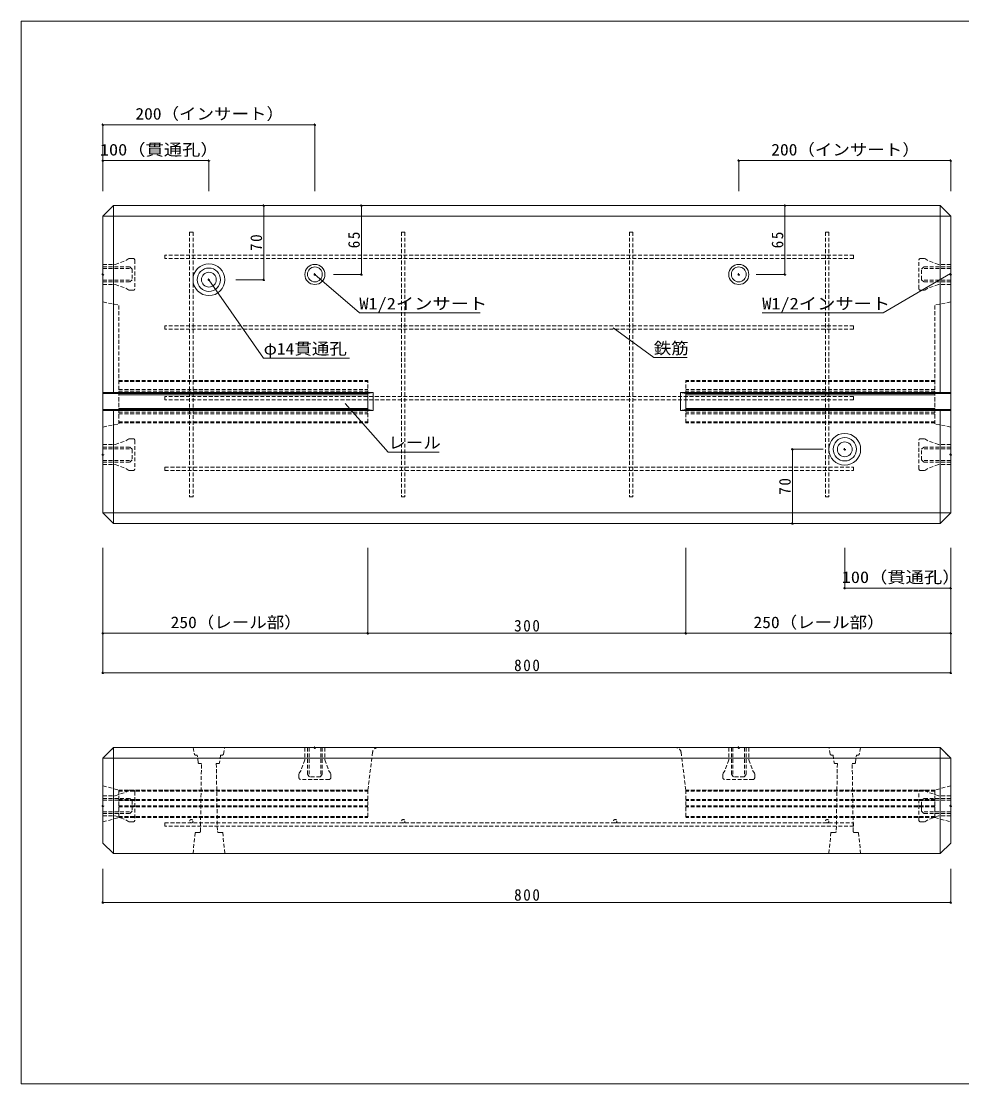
# Model space of a CAD drawing. Units: millimetres at full size, sheet at 1:3; details may follow other scales. Extents: x -2268 to -898, y -501 to 501.
# Drawn here: x -2268 to -1380, y -501 to 501 of the extents above; entities that cross this region are included whole.
import ezdxf
from ezdxf.enums import TextEntityAlignment as Align

# ---------------------------------------------------------------- set-up
doc = ezdxf.new("R2010")
doc.units = ezdxf.units.MM
doc.header["$LTSCALE"] = 3
doc.header["$PDMODE"] = 32
doc.header["$PDSIZE"] = 1.5
doc.linetypes.add('DASHED1', pattern=[1.8, 1.2, -0.6])
doc.linetypes.add('USER2', pattern=[0.375, 0.25, -0.125])
doc.layers.add('0-0_0', color=4, linetype='DASHED1', lineweight=18)
doc.styles.add('ＭＳ ゴシック', font='')
doc.styles.get('ＭＳ ゴシック').set_extended_font_data('MS Gothic')

msp = doc.modelspace()

# ---------------------------------------------------------------- linework, layer by layer
at = {"layer": '0-0_0', "color": 7, "linetype": 'Continuous'}
for p, q in [((-2267.686, 501.26), (-2267.686, -501.24)), ((-897.686, 501.26), (-2267.686, 501.26)), ((-2180.615, 327.388), (-2190.615, 317.388)), ((-1400.615, 327.388), (-2180.615, 327.388)), ((-1400.615, 327.388), (-1390.615, 317.388)), ((-2190.615, 317.388), (-2190.615, 37.388)), ((-2180.615, 317.388), (-2180.615, 150.888)), ((-1400.615, 317.388), (-2180.615, 317.388)), ((-1400.615, 150.888), (-1400.615, 317.388)), ((-2190.615, 150.888), (-1935.615, 150.888)), ((-2190.615, 150.888), (-2190.615, 133.888)), ((-1935.615, 133.888), (-1935.615, 150.888)), ((-1390.615, 150.888), (-1645.615, 150.888)), ((-1645.615, 133.888), (-1645.615, 150.888)), ((-1390.615, 150.888), (-1390.615, 133.888)), ((-2190.615, 149.888), (-1940.615, 149.888)), ((-1390.615, 149.888), (-1640.615, 149.888)), ((-2190.615, 134.888), (-1940.615, 134.888)), ((-2190.615, 133.888), (-1935.615, 133.888)), ((-2180.615, 133.888), (-2180.615, 37.388)), ((-1940.615, 134.888), (-1935.615, 133.888)), ((-1640.615, 134.888), (-1645.615, 133.888)), ((-1390.615, 133.888), (-1645.615, 133.888)), ((-1390.615, 134.888), (-1640.615, 134.888)), ((-1400.615, 37.388), (-1400.615, 133.888)), ((-2190.615, 37.388), (-2180.615, 27.388)), ((-2180.615, 37.388), (-1400.615, 37.388)), ((-1400.615, 37.388), (-1400.615, 27.388)), ((-1400.615, 37.388), (-1390.615, 37.388)), ((-2180.615, 27.388), (-1400.615, 27.388)), ((-2180.615, -184.094), (-2190.615, -194.094)), ((-2180.615, -184.094), (-2180.615, -194.094)), ((-1400.615, -184.094), (-2180.615, -184.094)), ((-1390.615, -194.094), (-1400.615, -184.094)), ((-1400.615, -184.094), (-1400.615, -194.094)), ((-2190.615, -194.094), (-2190.615, -274.094)), ((-1390.615, -194.094), (-2190.615, -194.094)), ((-2180.615, -194.094), (-2180.615, -284.094)), ((-1400.615, -284.094), (-1400.615, -194.094)), ((-1390.615, -274.094), (-1390.615, -194.094)), ((-2190.615, -274.094), (-2180.615, -284.094)), ((-1390.615, -274.094), (-1400.615, -284.094)), ((-2180.615, -284.094), (-1400.615, -284.094))]:
    msp.add_line(p, q, dxfattribs=at)
at = {"layer": '0-0_0', "linetype": 'Continuous'}
for p, q in [((-2190.615, 403.656), (-1990.615, 403.656)), ((-2190.615, 403.656), (-2190.615, 341.078)), ((-1990.615, 403.656), (-1990.615, 341.078)), ((-2190.615, 369.79), (-2090.615, 369.79)), ((-2190.615, 369.79), (-2190.615, 341.078)), ((-2090.615, 369.79), (-2090.615, 341.078)), ((-1390.615, 369.79), (-1590.615, 369.79)), ((-1590.615, 369.79), (-1590.615, 341.078)), ((-1390.615, 369.79), (-1390.615, 341.078)), ((-2038.785, 327.388), (-2065.125, 327.388)), ((-2038.785, 327.388), (-2038.785, 257.388)), ((-1946.594, 327.388), (-1972.934, 327.388)), ((-1946.594, 262.388), (-1946.594, 327.388)), ((-1547.008, 327.388), (-1574.227, 327.388)), ((-1547.008, 262.388), (-1547.008, 327.388)), ((-1948.641, 226.05), (-1990.615, 262.388)), ((-1946.594, 262.388), (-1972.934, 262.388)), ((-1547.008, 262.388), (-1574.227, 262.388)), ((-2038.962, 183.511), (-2090.615, 257.388)), ((-2038.785, 257.388), (-2065.125, 257.388)), ((-1948.641, 226.05), (-1834.641, 226.05)), ((-1670.866, 183.981), (-1709.092, 211.845)), ((-2038.962, 183.511), (-1957.962, 183.511)), ((-1670.866, 183.981), (-1639.366, 183.981)), ((-2175.615, 148.888), (-1940.615, 148.888)), ((-1921.36, 94.819), (-1961.928, 140.654)), ((-1405.615, 148.888), (-1640.615, 148.888)), ((-2175.615, 135.888), (-1940.615, 135.888)), ((-1405.615, 135.888), (-1640.615, 135.888)), ((-1921.36, 94.819), (-1873.36, 94.819)), ((-1539.984, 27.388), (-1539.984, 97.388)), ((-1539.984, 97.388), (-1511.01, 97.388)), ((-1539.984, 27.388), (-1511.01, 27.388)), ((-2190.615, -76.178), (-2190.615, 4.496)), ((-1940.615, -76.178), (-1940.615, 4.496)), ((-1640.615, -76.178), (-1640.615, 4.496)), ((-1490.615, -33.577), (-1490.615, 4.496)), ((-1390.615, -33.577), (-1390.615, 4.496)), ((-2190.615, -113.537), (-2190.615, -33.577)), ((-1940.615, -76.178), (-1940.615, -33.577)), ((-1640.615, -76.178), (-1640.615, -33.577)), ((-1390.615, -113.537), (-1390.615, -33.577)), ((-2190.615, -76.178), (-1940.615, -76.178)), ((-1990.615, -76.178), (-1590.615, -76.178)), ((-1640.615, -76.178), (-1390.615, -76.178)), ((-2190.615, -113.537), (-1390.615, -113.537)), ((-2190.615, -330.188), (-2190.615, -298.464)), ((-1390.615, -330.188), (-1390.615, -298.464)), ((-2190.615, -330.188), (-1390.615, -330.188))]:
    msp.add_line(p, q, dxfattribs=at)
at = {"layer": '0-0_0'}
for p, q in [((-2108.816, 302.385), (-2108.816, 52.385)), ((-2108.816, 302.385), (-2105.616, 302.385)), ((-2105.616, 302.385), (-2105.616, 52.385)), ((-1908.816, 302.385), (-1908.816, 52.385)), ((-1908.816, 302.385), (-1905.616, 302.385)), ((-1905.616, 302.385), (-1905.616, 52.385)), ((-1693.816, 302.385), (-1693.816, 52.385)), ((-1693.816, 302.385), (-1690.616, 302.385)), ((-1690.616, 302.385), (-1690.616, 52.385)), ((-1508.816, 302.385), (-1508.816, 52.385)), ((-1508.816, 302.385), (-1505.616, 302.385)), ((-1505.616, 302.385), (-1505.616, 52.385)), ((-2166.26, 277.388), (-2169.117, 275.388)), ((-2162.115, 277.388), (-2166.26, 277.388)), ((-2166.26, 277.388), (-2166.26, 277.354)), ((-2160.615, 275.888), (-2160.615, 248.888)), ((-2132.216, 280.585), (-2132.216, 277.385)), ((-1482.216, 280.585), (-2132.216, 280.585)), ((-1482.216, 277.385), (-2132.216, 277.385)), ((-1482.216, 280.585), (-1482.216, 277.385)), ((-1420.615, 248.888), (-1420.615, 275.888)), ((-1419.115, 277.388), (-1414.97, 277.388)), ((-1414.97, 277.388), (-1412.114, 275.388)), ((-2190.615, 269.388), (-2165.115, 269.388)), ((-2190.615, 267.888), (-2163.615, 267.888)), ((-2165.115, 269.388), (-2163.115, 267.388)), ((-2163.115, 267.388), (-2163.115, 257.388)), ((-1418.115, 267.388), (-1416.115, 269.388)), ((-1418.115, 257.388), (-1418.115, 267.388)), ((-1390.615, 267.888), (-1417.615, 267.888)), ((-1390.615, 269.388), (-1416.115, 269.388)), ((-2190.615, 256.888), (-2163.615, 256.888)), ((-2190.615, 255.388), (-2165.115, 255.388)), ((-2163.115, 257.388), (-2165.115, 255.388)), ((-1416.115, 255.388), (-1418.115, 257.388)), ((-1390.615, 256.888), (-1417.615, 256.888)), ((-1390.615, 255.388), (-1416.115, 255.388)), ((-2166.26, 247.388), (-2169.117, 249.388)), ((-2162.115, 247.388), (-2166.26, 247.388)), ((-1419.115, 247.388), (-1414.97, 247.388)), ((-1414.97, 247.388), (-1412.114, 249.388)), ((-1414.97, 247.388), (-1414.97, 247.421)), ((-2190.615, 236.388), (-2175.615, 233.388)), ((-2175.615, 121.388), (-2175.615, 233.388)), ((-1390.615, 236.388), (-1405.615, 233.388)), ((-1405.615, 121.388), (-1405.615, 233.388)), ((-2132.216, 213.918), (-2132.216, 210.718)), ((-1482.216, 213.918), (-2132.216, 213.918)), ((-1482.216, 210.718), (-2132.216, 210.718)), ((-1482.216, 213.918), (-1482.216, 210.718)), ((-2175.615, 162.388), (-1940.615, 162.388)), ((-2175.615, 161.388), (-1940.615, 161.388)), ((-1940.615, 122.388), (-1940.615, 162.388)), ((-1405.615, 162.388), (-1640.615, 162.388)), ((-1640.615, 122.388), (-1640.615, 162.388)), ((-1405.615, 161.388), (-1640.615, 161.388)), ((-2175.615, 153.888), (-1940.615, 153.888)), ((-2175.615, 152.388), (-1940.615, 152.388)), ((-1405.615, 153.888), (-1640.615, 153.888)), ((-1405.615, 152.388), (-1640.615, 152.388)), ((-2132.216, 147.251), (-2132.216, 144.051)), ((-1482.216, 147.251), (-2132.216, 147.251)), ((-1482.216, 144.051), (-2132.216, 144.051)), ((-1482.216, 147.251), (-1482.216, 144.051)), ((-2175.615, 132.388), (-1940.615, 132.388)), ((-2175.615, 130.888), (-1940.615, 130.888)), ((-1405.615, 132.388), (-1640.615, 132.388)), ((-1405.615, 130.888), (-1640.615, 130.888)), ((-2190.615, 118.388), (-2175.615, 121.388)), ((-2175.615, 123.388), (-1940.615, 123.388)), ((-1405.615, 123.388), (-1640.615, 123.388)), ((-1390.615, 118.388), (-1405.615, 121.388)), ((-2166.26, 107.388), (-2169.117, 105.388)), ((-2162.115, 107.388), (-2166.26, 107.388)), ((-2166.26, 107.388), (-2166.26, 107.354)), ((-2160.615, 105.888), (-2160.615, 78.888)), ((-1420.615, 78.888), (-1420.615, 105.888)), ((-1419.115, 107.388), (-1414.97, 107.388)), ((-1414.97, 107.388), (-1412.114, 105.388)), ((-2190.615, 99.388), (-2165.115, 99.388)), ((-2190.615, 97.888), (-2163.615, 97.888)), ((-2165.115, 99.388), (-2163.115, 97.388)), ((-2163.115, 97.388), (-2163.115, 87.388)), ((-1418.115, 97.388), (-1416.115, 99.388)), ((-1418.115, 87.388), (-1418.115, 97.388)), ((-1390.615, 97.888), (-1417.615, 97.888)), ((-1390.615, 99.388), (-1416.115, 99.388)), ((-2190.615, 86.888), (-2163.615, 86.888)), ((-2190.615, 85.388), (-2165.115, 85.388)), ((-2163.115, 87.388), (-2165.115, 85.388)), ((-2132.216, 80.585), (-2132.216, 77.385)), ((-2132.216, 80.585), (-1482.216, 80.585)), ((-1482.216, 80.585), (-1482.216, 77.385)), ((-1416.115, 85.388), (-1418.115, 87.388)), ((-1390.615, 86.888), (-1417.615, 86.888)), ((-1390.615, 85.388), (-1416.115, 85.388)), ((-2166.26, 77.388), (-2169.117, 79.388)), ((-2162.115, 77.388), (-2166.26, 77.388)), ((-2132.216, 77.385), (-1482.216, 77.385)), ((-1419.115, 77.388), (-1414.97, 77.388)), ((-1414.97, 77.388), (-1412.114, 79.388)), ((-2108.816, 52.385), (-2105.616, 52.385)), ((-1908.816, 52.385), (-1905.616, 52.385)), ((-1693.816, 52.385), (-1690.616, 52.385)), ((-1508.816, 52.385), (-1505.616, 52.385)), ((-2105.615, -184.094), (-2104.285, -190.304)), ((-2076.946, -190.304), (-2075.615, -184.094)), ((-1998.865, -184.094), (-1982.365, -184.094)), ((-1997.615, -184.094), (-1997.615, -209.594)), ((-1996.115, -184.094), (-1996.115, -211.094)), ((-1985.115, -184.094), (-1985.115, -211.094)), ((-1983.615, -184.094), (-1983.615, -209.594)), ((-1940.615, -224.094), (-1936.163, -188.474)), ((-1640.615, -224.094), (-1645.068, -188.474)), ((-1598.865, -184.094), (-1582.365, -184.094)), ((-1597.615, -184.094), (-1597.615, -209.594)), ((-1596.115, -184.094), (-1596.115, -211.094)), ((-1585.115, -184.094), (-1585.115, -211.094)), ((-1583.615, -184.094), (-1583.615, -209.594)), ((-1504.285, -190.304), (-1505.615, -184.094)), ((-1475.615, -184.094), (-1476.946, -190.304)), ((-2103.307, -191.094), (-2101.615, -191.094)), ((-2100.725, -198.218), (-2101.615, -191.094)), ((-2097.615, -199.094), (-2099.732, -199.094)), ((-2098.6, -263.11), (-2097.615, -199.094)), ((-2081.498, -199.094), (-2083.615, -199.094)), ((-2083.615, -199.094), (-2082.63, -263.11)), ((-2079.615, -191.094), (-2080.506, -198.218)), ((-2079.615, -191.094), (-2077.924, -191.094)), ((-1501.615, -191.094), (-1503.307, -191.094)), ((-1501.615, -191.094), (-1500.725, -198.218)), ((-1499.732, -199.094), (-1497.615, -199.094)), ((-1497.615, -199.094), (-1498.6, -263.11)), ((-1483.615, -199.094), (-1481.498, -199.094)), ((-1482.63, -263.11), (-1483.615, -199.094)), ((-1480.506, -198.218), (-1479.615, -191.094)), ((-1477.924, -191.094), (-1479.615, -191.094)), ((-2005.615, -208.449), (-2003.615, -205.593)), ((-2005.615, -212.594), (-2005.615, -208.449)), ((-1995.615, -211.594), (-1997.615, -209.594)), ((-1983.615, -209.594), (-1985.615, -211.594)), ((-1975.615, -208.449), (-1977.615, -205.593)), ((-1975.615, -208.449), (-1975.649, -208.449)), ((-1975.615, -212.594), (-1975.615, -208.449)), ((-1605.615, -208.449), (-1603.615, -205.593)), ((-1605.615, -212.594), (-1605.615, -208.449)), ((-1595.615, -211.594), (-1597.615, -209.594)), ((-1583.615, -209.594), (-1585.615, -211.594)), ((-1575.615, -208.449), (-1577.615, -205.593)), ((-1575.615, -208.449), (-1575.649, -208.449)), ((-1575.615, -212.594), (-1575.615, -208.449)), ((-2190.615, -220.094), (-2190.615, -254.094)), ((-2190.615, -220.094), (-2175.615, -224.094)), ((-1977.115, -214.094), (-2004.115, -214.094)), ((-1985.615, -211.594), (-1995.615, -211.594)), ((-1577.115, -214.094), (-1604.115, -214.094)), ((-1585.615, -211.594), (-1595.615, -211.594)), ((-1390.615, -220.094), (-1405.615, -224.094)), ((-1390.615, -220.094), (-1390.615, -254.094)), ((-2175.615, -250.094), (-2175.615, -224.094)), ((-2175.615, -224.094), (-2175.615, -249.094)), ((-2175.615, -224.094), (-1940.615, -224.094)), ((-2175.615, -225.094), (-1940.615, -225.094)), ((-2170.615, -224.094), (-1940.615, -224.094)), ((-2166.26, -224.094), (-2169.117, -226.094)), ((-2162.115, -224.094), (-2166.26, -224.094)), ((-2166.26, -224.094), (-2166.26, -224.128)), ((-2160.615, -225.594), (-2160.615, -252.594)), ((-1940.615, -224.094), (-1940.615, -250.094)), ((-1410.615, -224.094), (-1640.615, -224.094)), ((-1640.615, -224.094), (-1640.615, -250.094)), ((-1405.615, -224.094), (-1640.615, -224.094)), ((-1405.615, -225.094), (-1640.615, -225.094)), ((-1420.615, -252.594), (-1420.615, -225.594)), ((-1419.115, -224.094), (-1414.97, -224.094)), ((-1414.97, -224.094), (-1412.114, -226.094)), ((-1405.615, -250.094), (-1405.615, -224.094)), ((-1405.615, -224.094), (-1405.615, -250.094)), ((-2190.615, -232.094), (-2165.115, -232.094)), ((-2190.615, -233.594), (-2163.615, -233.594)), ((-2175.615, -233.094), (-1940.615, -233.094)), ((-2175.615, -234.094), (-1940.615, -234.094)), ((-2175.615, -239.094), (-1940.615, -239.094)), ((-2175.615, -240.094), (-1940.615, -240.094)), ((-2165.115, -232.094), (-2163.115, -234.094)), ((-2163.115, -234.094), (-2163.115, -244.094)), ((-1405.615, -233.094), (-1640.615, -233.094)), ((-1405.615, -234.094), (-1640.615, -234.094)), ((-1405.615, -239.094), (-1640.615, -239.094)), ((-1405.615, -240.094), (-1640.615, -240.094)), ((-1418.115, -234.094), (-1416.115, -232.094)), ((-1418.115, -244.094), (-1418.115, -234.094)), ((-1390.615, -233.594), (-1417.615, -233.594)), ((-1390.615, -232.094), (-1416.115, -232.094)), ((-2190.615, -244.594), (-2163.615, -244.594)), ((-2190.615, -246.094), (-2165.115, -246.094)), ((-2190.615, -254.094), (-2175.615, -250.094)), ((-2175.615, -249.094), (-1940.615, -249.094)), ((-2175.615, -250.094), (-1940.615, -250.094)), ((-2163.115, -244.094), (-2165.115, -246.094)), ((-1405.615, -249.094), (-1640.615, -249.094)), ((-1405.615, -250.094), (-1640.615, -250.094)), ((-1416.115, -246.094), (-1418.115, -244.094)), ((-1390.615, -244.594), (-1417.615, -244.594)), ((-1390.615, -246.094), (-1416.115, -246.094)), ((-1405.615, -250.094), (-1390.615, -254.094)), ((-2166.26, -254.094), (-2169.117, -252.094)), ((-2162.115, -254.094), (-2166.26, -254.094)), ((-2132.216, -258.294), (-2132.216, -255.094)), ((-2132.216, -255.094), (-1482.216, -255.094)), ((-1482.216, -258.294), (-2132.216, -258.294)), ((-1482.216, -258.294), (-1482.216, -255.094)), ((-1419.115, -254.094), (-1414.97, -254.094)), ((-1414.97, -254.094), (-1412.114, -252.094)), ((-1414.97, -254.094), (-1414.97, -254.061)), ((-2105.615, -284.094), (-2103.615, -264.094)), ((-2103.615, -264.094), (-2099.6, -264.094)), ((-2099.6, -264.094), (-2103.615, -264.094)), ((-2098.615, -264.094), (-2098.6, -264.094)), ((-2077.615, -264.094), (-2081.63, -264.094)), ((-2077.615, -264.094), (-2075.615, -284.094)), ((-1503.615, -264.094), (-1505.615, -284.094)), ((-1503.615, -264.094), (-1499.6, -264.094)), ((-1482.615, -264.094), (-1482.63, -264.094)), ((-1477.615, -264.094), (-1481.63, -264.094)), ((-1481.63, -264.094), (-1477.615, -264.094)), ((-1475.615, -284.094), (-1477.615, -264.094)), ((-2072.615, -284.094), (-2108.615, -284.094)), ((-1508.615, -284.094), (-1472.615, -284.094))]:
    msp.add_line(p, q, dxfattribs=at)
at = {"layer": '0-0_0', "color": 7, "linetype": 'USER2'}
for p, q in [((-1390.615, 83.388), (-1390.615, 229.388)), ((-2180.615, -184.094), (-2190.615, -194.094)), ((-2180.615, -184.094), (-1931.201, -184.094)), ((-1400.615, -184.094), (-1650.029, -184.094)), ((-1390.615, -194.094), (-1400.615, -184.094)), ((-2190.615, -220.094), (-2190.615, -194.094)), ((-1390.615, -220.094), (-1390.615, -194.094))]:
    msp.add_line(p, q, dxfattribs=at)
at = {"layer": '0-0_0', "linetype": 'USER2'}
for p, q in [((-2170.615, 134.888), (-1940.615, 134.888)), ((-1405.615, 134.888), (-1640.615, 134.888))]:
    msp.add_line(p, q, dxfattribs=at)
at = {"layer": '0-0_0', "color": 7, "linetype": 'Continuous'}
for points in [[(-2267.686, -501.24), (-897.686, -501.24), (-897.686, 501.26)], [(-2180.615, 327.388), (-2180.615, 317.388), (-2190.615, 317.388)], [(-1400.615, 327.388), (-1400.615, 317.388), (-1390.615, 317.388)], [(-1400.615, 27.388), (-1390.615, 37.388), (-1390.615, 317.388)], [(-1940.615, 134.888), (-1940.615, 149.888), (-1935.615, 150.888)], [(-1640.615, 134.888), (-1640.615, 149.888), (-1645.615, 150.888)], [(-2190.615, 37.388), (-2180.615, 37.388), (-2180.615, 27.388)]]:
    msp.add_lwpolyline(points, dxfattribs=at)
at = {"layer": '0-0_0'}
for points in [[(-2190.615, 271.888), (-2179.115, 271.888), (-2169.117, 275.388)], [(-1390.615, 271.888), (-1402.115, 271.888), (-1412.114, 275.388)], [(-2190.615, 252.888), (-2179.115, 252.888), (-2169.117, 249.388)], [(-1390.615, 252.888), (-1402.115, 252.888), (-1412.114, 249.388)], [(-2175.615, 162.388), (-2175.615, 122.388), (-1940.615, 122.388)], [(-1405.615, 162.388), (-1405.615, 122.388), (-1640.615, 122.388)], [(-2190.615, 101.888), (-2179.115, 101.888), (-2169.117, 105.388)], [(-1390.615, 101.888), (-1402.115, 101.888), (-1412.114, 105.388)], [(-2190.615, 82.888), (-2179.115, 82.888), (-2169.117, 79.388)], [(-1390.615, 82.888), (-1402.115, 82.888), (-1412.114, 79.388)], [(-2000.115, -184.094), (-2000.115, -195.594), (-2003.615, -205.593)], [(-1981.115, -184.094), (-1981.115, -195.594), (-1977.615, -205.593)], [(-1600.115, -184.094), (-1600.115, -195.594), (-1603.615, -205.593)], [(-1581.115, -184.094), (-1581.115, -195.594), (-1577.615, -205.593)], [(-2190.615, -229.594), (-2179.115, -229.594), (-2169.117, -226.094)], [(-1390.615, -229.594), (-1402.115, -229.594), (-1412.114, -226.094)], [(-2190.615, -248.594), (-2179.115, -248.594), (-2169.117, -252.094)], [(-1390.615, -248.594), (-1402.115, -248.594), (-1412.114, -252.094)]]:
    msp.add_lwpolyline(points, dxfattribs=at)
at = {"layer": '0-0_0', "linetype": 'Continuous'}
for points in [[(-1568.445, 226.05), (-1454.445, 226.05), (-1390.848, 263.203)], [(-1390.615, -76.178), (-1390.615, -33.577), (-1490.615, -33.577)]]:
    msp.add_lwpolyline(points, dxfattribs=at)
at = {"layer": '0-0_0', "color": 7, "linetype": 'Continuous'}
for centre, radius in [((-2090.615, 257.388), 15), ((-1990.615, 262.388), 9.5), ((-1590.615, 262.388), 9.5), ((-2090.615, 257.388), 11), ((-2090.615, 257.388), 7), ((-1990.615, 262.388), 7), ((-1590.615, 262.388), 7), ((-1490.615, 97.388), 15), ((-1490.615, 97.388), 11), ((-1490.615, 97.388), 7)]:
    msp.add_circle(centre, radius, dxfattribs=at)
at = {"layer": '0-0_0'}
for centre in [(-2107.216, -253.494), (-1907.216, -253.494), (-1707.216, -253.494), (-1507.216, -253.494)]:
    msp.add_circle(centre, 1.6, dxfattribs=at)
for centre, radius, start, end in [((-2162.115, 275.888), 1.5, 0, 90), ((-1419.115, 275.888), 1.5, 90, 180), ((-2162.115, 248.888), 1.5, 270, 0), ((-1419.112, 248.912), 1.503, 180.00069, 180.90498), ((-1419.115, 248.888), 1.5, 180, 270), ((-2162.115, 105.888), 1.5, 0, 90), ((-2162.118, 105.864), 1.503, 0.00069, 0.90498), ((-1419.115, 105.888), 1.5, 90, 180), ((-2162.115, 78.888), 1.5, 270, 0), ((-1419.112, 78.912), 1.503, 180.00069, 180.90498), ((-1419.115, 78.888), 1.5, 180, 270), ((-2103.307, -190.094), 1, 192.09476, 270), ((-2077.924, -190.094), 1, 270, 347.90524), ((-1931.201, -189.094), 5, 90, 172.87498), ((-1650.029, -189.094), 5, 7.12502, 90), ((-1503.307, -190.094), 1, 192.09476, 270), ((-1477.924, -190.094), 1, 270, 347.90524), ((-2099.732, -198.094), 1, 187.12502, 270), ((-2081.498, -198.094), 1, 270, 352.87498), ((-1499.732, -198.094), 1, 187.12502, 270), ((-1481.498, -198.094), 1, 270, 352.87498), ((-2004.115, -212.594), 1.5, 180, 270), ((-1977.139, -212.591), 1.503, 270.00069, 270.90498), ((-1977.115, -212.594), 1.5, 270, 0), ((-1604.115, -212.594), 1.5, 180, 270), ((-1577.139, -212.591), 1.503, 270.00069, 270.90498), ((-1577.115, -212.594), 1.5, 270, 0), ((-2162.115, -225.594), 1.5, 0, 90), ((-2162.118, -225.618), 1.503, 0.00069, 0.90498), ((-1419.115, -225.594), 1.5, 90, 180), ((-2162.115, -252.594), 1.5, 270, 0), ((-1419.112, -252.571), 1.503, 180.00069, 180.90498), ((-1419.115, -252.594), 1.5, 180, 270), ((-2099.6, -263.094), 1, 270, 359.1186), ((-2081.63, -263.094), 1, 180.8814, 270), ((-1499.6, -263.094), 1, 270, 359.1186), ((-1481.63, -263.094), 1, 180.8814, 270)]:
    msp.add_arc(centre, radius, start, end, dxfattribs=at)
for p in [(-2190.615, 403.656), (-1990.615, 403.656), (-2190.615, 369.79), (-2090.615, 369.79), (-1590.615, 369.79), (-1390.615, 369.79), (-2038.785, 327.388), (-1946.594, 327.388), (-1547.008, 327.388), (-1946.594, 262.388), (-1547.008, 262.388), (-2038.785, 257.388), (-1539.984, 97.388), (-1539.984, 27.388), (-1490.615, -33.577), (-1390.615, -33.577), (-2190.615, -76.178), (-1940.615, -76.178), (-1640.615, -76.178), (-1390.615, -76.178), (-2190.615, -113.537), (-1390.615, -113.537), (-2190.615, -330.188), (-1390.615, -330.188)]:
    msp.add_point(p, dxfattribs=at)
at = {"layer": '0-0_0', "color": 7}
for p in [(-2190.615, 262.388), (-1990.615, 262.388), (-1590.615, 262.388), (-1390.615, 262.388), (-2090.615, 257.388), (-2190.615, 92.388), (-1490.615, 97.388), (-1390.615, 92.388), (-1990.615, -184.094), (-1590.615, -184.094), (-2190.615, -239.094), (-1390.615, -239.094)]:
    msp.add_point(p, dxfattribs=at)

# ---------------------------------------------------------------- texts
at = {"layer": '0-0_0', "color": 3, "style": 'ＭＳ ゴシック'}
for s, width, p in [('200（インサート）', 1.1, (-2159.99, 405.156)), ('100（貫通孔）', 1.15, (-2193.49, 371.29)), ('200（インサート）', 1.1, (-1559.99, 371.29)), ('W1/2インサート', 1.15, (-1948.641, 226.05)), ('W1/2インサート', 1.15, (-1568.445, 226.05)), ('φ14貫通孔', 1.1, (-2038.962, 183.511)), ('鉄筋', 1.1, (-1670.866, 183.981)), ('レール', 1.1, (-1921.36, 94.819)), ('100（貫通孔）', 1.15, (-1493.49, -32.077)), ('250（レール部）', 1.1, (-2126.74, -74.678)), ('250（レール部）', 1.1, (-1576.74, -74.678))]:
    msp.add_text(s, height=11, dxfattribs=dict(at, width=width)).set_placement(p, align=Align.BOTTOM_LEFT)
at = {"layer": '0-0_0', "color": 3, "char_height": 11, "attachment_point": 7, "rotation": 90, "style": 'ＭＳ ゴシック'}
for s, insert in [('\\T1.21;\\W0.95;65', (-1948.094, 287.013)), ('\\T1.21;\\W0.95;65', (-1548.508, 287.013)), ('\\T1.21;\\W0.95;70', (-2040.285, 284.513)), ('\\T1.21;\\W0.95;70', (-1541.484, 54.513))]:
    msp.add_mtext(s, dxfattribs=dict(at, insert=insert))
at = {"layer": '0-0_0', "color": 3, "char_height": 11, "attachment_point": 7, "style": 'ＭＳ ゴシック'}
for s, insert in [('\\T1.21;\\W0.95;300', (-1802.615, -74.678)), ('\\T1.21;\\W0.95;800', (-1802.615, -112.037)), ('\\T1.21;\\W0.95;800', (-1802.615, -328.688))]:
    msp.add_mtext(s, dxfattribs=dict(at, insert=insert))

doc.saveas('drawing.dxf')
